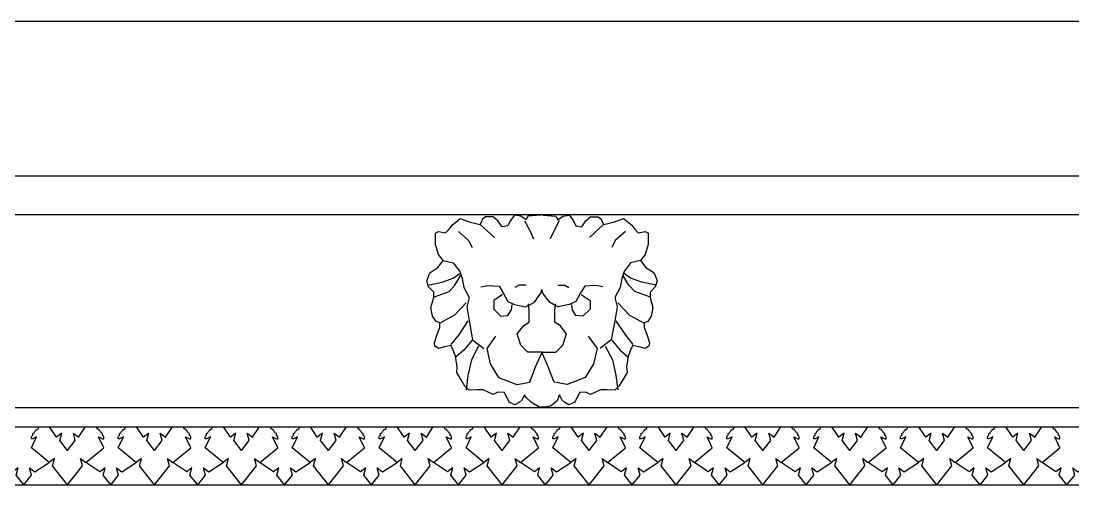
# Model space of a CAD drawing. Extents: x 140 to 2512, y 69 to 3554.
# Drawn here: x 805.8 to 1078.1, y 3319.6 to 3439.6 of the extents above; entities that cross this region are included whole.
import ezdxf

# ---------------------------------------------------------------- set-up
doc = ezdxf.new("R2010")
doc.units = 0
doc.header["$LTSCALE"] = 10
doc.header["$MEASUREMENT"] = 0
for name, color, linetype in [('3', 3, 'CONTINUOUS'), ('4', 4, 'CONTINUOUS'), ('7', 7, 'CONTINUOUS'), ('BH', 3, 'CONTINUOUS')]:
    doc.layers.add(name, color=color, linetype=linetype)

msp = doc.modelspace()

# ---------------------------------------------------------------- linework, layer by layer
at = {"layer": '3'}
for points in [[(936.17, 3387.92), (937.54, 3385.46), (938.5, 3383.27)], [(945.18, 3387.92), (943.81, 3385.46), (942.85, 3383.27)], [(919.08, 3385.15), (921.67, 3382.87), (922.59, 3381.05)], [(962.27, 3385.15), (959.68, 3382.87), (958.76, 3381.05)], [(915.13, 3377.7), (917.71, 3377.09), (919.39, 3374.81), (920, 3372.99), (920.45, 3370.71), (921.82, 3368.12), (921.22, 3365.69), (921.82, 3362.04), (922.74, 3357.17), (925.63, 3354.89)], [(966.22, 3377.7), (963.64, 3377.09), (961.96, 3374.81), (961.35, 3372.99), (960.9, 3370.71), (959.53, 3368.12), (960.13, 3365.69), (959.53, 3362.04), (958.61, 3357.17), (955.72, 3354.89)], [(911.17, 3371.31), (914.82, 3372.08), (917.71, 3373.14), (919.54, 3374.36)], [(912.84, 3368.27), (916.65, 3369.64), (918.17, 3371.31), (919.69, 3373.9)], [(968.51, 3368.27), (964.7, 3369.64), (963.18, 3371.31), (961.66, 3373.9)], [(970.18, 3371.31), (966.53, 3372.08), (963.64, 3373.14), (961.81, 3374.36)], [(930.5, 3368.88), (928.22, 3367.36), (928.22, 3365.08), (930.05, 3363.26), (931.87, 3363.41), (932.79, 3364.93), (932.94, 3366.3)], [(950.85, 3368.88), (953.13, 3367.36), (953.13, 3365.08), (951.31, 3363.26), (949.48, 3363.41), (948.57, 3364.93), (948.41, 3366.3)], [(921.06, 3366.75), (918.02, 3363.56), (914.21, 3361.43)], [(928.68, 3358.09), (926.39, 3354.89), (927.31, 3350.94), (929.44, 3347.44), (934.16, 3345.62), (937.51, 3346.23), (939.03, 3350.18), (940.7, 3353.98), (937.05, 3353.98), (935.22, 3355.81), (934.31, 3358.69), (935.98, 3360.82), (937.35, 3361.74), (937.35, 3364.78), (937.2, 3366.45)], [(952.68, 3358.09), (954.96, 3354.89), (954.05, 3350.94), (951.91, 3347.44), (947.19, 3345.62), (943.85, 3346.23), (942.32, 3350.18), (940.65, 3353.98), (944.3, 3353.98), (946.13, 3355.81), (947.04, 3358.69), (945.37, 3360.82), (944, 3361.74), (944, 3364.78), (944.15, 3366.45)], [(960.29, 3366.75), (963.33, 3363.56), (967.14, 3361.43)], [(921.52, 3362.04), (919.08, 3358.39), (917.11, 3355.96)], [(959.83, 3362.04), (962.27, 3358.39), (964.25, 3355.96)], [(922.59, 3357.02), (920.45, 3354.44), (918.48, 3352.76)], [(924.26, 3355.5), (922.43, 3352), (921.52, 3347.9), (921.06, 3344.25)], [(957.09, 3355.5), (958.92, 3352), (959.83, 3347.9), (960.29, 3344.25)], [(958.76, 3357.02), (960.9, 3354.44), (962.88, 3352.76)]]:
    msp.add_lwpolyline(points, dxfattribs=at)
at = {"layer": '4'}
for p, q in [((520.4, 3439.61), (1567.19, 3439.61)), ((140.4, 3399.61), (1555.6, 3399.61))]:
    msp.add_line(p, q, dxfattribs=at)
at = {"layer": '7'}
for p, q in [((150.4, 3389.61), (1554.54, 3389.61)), ((190.4, 3339.61), (1542.02, 3339.61)), ((190.4, 3334.61), (1541.09, 3334.61)), ((210.4, 3319.61), (1538.47, 3319.61))]:
    msp.add_line(p, q, dxfattribs=at)
for points in [[(952.98, 3383.63), (956.63, 3386.98), (959.22, 3387.58), (961.81, 3388.5), (963.94, 3386.82), (964.7, 3385.76), (965.62, 3384.85), (967.44, 3385.15), (968.2, 3384.7), (968.2, 3381.81), (967.44, 3379.22), (966.22, 3377.7), (967.59, 3375.88), (969.73, 3374.51), (970.49, 3372.38), (970.03, 3370.86), (968.66, 3369.49), (968.66, 3368.12), (969.42, 3365.54), (968.96, 3363.26), (968.05, 3361.89), (967.14, 3361.58), (967.14, 3360.37), (967.9, 3358.39), (968.51, 3356.41), (968.36, 3355.5), (967.44, 3354.89), (965.77, 3355.35), (964.25, 3355.65), (963.79, 3354.89), (963.03, 3352.92), (962.57, 3350.18), (962.72, 3348.66), (961.35, 3346.38), (960.59, 3345.16), (959.53, 3344.1), (957.55, 3344.25), (955.87, 3344.25), (953.28, 3343.03), (952.07, 3343.64), (950.39, 3343.49), (949.17, 3341.06), (947.65, 3340.3), (946.59, 3340.9), (945.82, 3341.66), (945.22, 3342.88), (944.66, 3341.36), (942.89, 3339.99), (941.48, 3339.69), (939.9, 3339.8), (937.96, 3340.9), (936.59, 3342.27), (936.13, 3342.88), (935.53, 3341.66), (934.76, 3340.9), (933.7, 3340.3), (932.18, 3341.06), (930.96, 3343.49), (929.28, 3343.64), (928.07, 3343.03), (925.48, 3344.25), (923.8, 3344.25), (921.82, 3344.1), (920.76, 3345.16), (920, 3346.38), (918.63, 3348.66), (918.78, 3350.18), (918.32, 3352.92), (917.56, 3354.89), (917.11, 3355.65), (915.58, 3355.35), (913.91, 3354.89), (913, 3355.5), (912.84, 3356.41), (913.45, 3358.39), (914.21, 3360.37), (914.21, 3361.58), (913.3, 3361.89), (912.39, 3363.26), (911.93, 3365.54), (912.69, 3368.12), (912.69, 3369.49), (911.32, 3370.86), (910.86, 3372.38), (911.63, 3374.51), (913.76, 3375.88), (915.13, 3377.7), (913.91, 3379.22), (913.15, 3381.81), (913.15, 3384.7), (913.91, 3385.15), (915.74, 3384.85), (916.65, 3385.76), (917.41, 3386.82), (919.54, 3388.5), (922.13, 3387.58), (924.72, 3386.98), (928.37, 3383.63)], [(940.4, 3389.41), (937.05, 3389.11), (936.59, 3388.19), (935.22, 3389.11), (933.55, 3389.41), (932.48, 3387.89), (931.87, 3386.67), (930.35, 3386.37), (929.28, 3387.89), (928.07, 3388.95), (926.09, 3388.95), (925.33, 3388.35), (924.72, 3386.98)], [(940.95, 3389.41), (944.3, 3389.11), (944.76, 3388.19), (946.13, 3389.11), (947.8, 3389.41), (948.87, 3387.89), (949.48, 3386.67), (951, 3386.37), (952.07, 3387.89), (953.28, 3388.95), (955.26, 3388.95), (956.02, 3388.35), (956.63, 3386.98)], [(924.87, 3370.86), (926.7, 3371.16), (929.59, 3371.01), (930.65, 3369.34), (931.87, 3367.06), (933.55, 3366.3), (936.44, 3365.69), (937.66, 3366.3), (938.72, 3366.91), (940.4, 3369.19), (940.68, 3370.2)], [(936.59, 3371.31), (934.76, 3371.31), (933.7, 3370.71)], [(956.48, 3370.86), (954.65, 3371.16), (951.76, 3371.01), (950.7, 3369.34), (949.48, 3367.06), (947.8, 3366.3), (944.91, 3365.69), (943.69, 3366.3), (942.63, 3366.91), (940.95, 3369.19), (940.68, 3370.2)], [(944.76, 3371.31), (946.59, 3371.31), (947.65, 3370.71)]]:
    msp.add_lwpolyline(points, dxfattribs=at)
at = {"layer": 'BH'}
for points in [[(817.9, 3319.61), (814.03, 3324.56), (814.54, 3326.44), (813.17, 3325.41), (808.53, 3329.18), (809.89, 3332.08), (808.87, 3331.57), (808.7, 3331.57), (808.53, 3331.57), (808.53, 3331.74), (808.53, 3332.08), (808.7, 3332.42), (808.87, 3332.42), (808.87, 3332.59), (808.87, 3332.76), (808.87, 3332.94), (809.21, 3333.11), (809.38, 3333.45), (809.72, 3333.79), (809.72, 3333.96), (809.89, 3333.96), (810.24, 3334.13), (810.41, 3334.64)], [(817.9, 3328.54), (815.9, 3331.1), (816.41, 3332.98), (815.04, 3331.96), (813.24, 3334.61)], [(817.9, 3319.61), (821.78, 3324.56), (821.26, 3326.44), (822.63, 3325.41), (827.28, 3329.18), (825.91, 3332.08), (826.93, 3331.57), (827.1, 3331.57), (827.28, 3331.57), (827.28, 3331.74), (827.28, 3332.08), (827.1, 3332.42), (826.93, 3332.42), (826.93, 3332.59), (826.93, 3332.76), (826.93, 3332.94), (826.59, 3333.11), (826.42, 3333.45), (826.08, 3333.79), (826.08, 3333.96), (825.91, 3333.96), (825.57, 3334.13), (825.39, 3334.64)], [(817.9, 3328.54), (819.9, 3331.1), (819.39, 3332.98), (820.76, 3331.96), (822.56, 3334.61)], [(840.4, 3319.61), (836.53, 3324.56), (837.04, 3326.44), (835.67, 3325.41), (831.03, 3329.18), (832.39, 3332.08), (831.37, 3331.57), (831.2, 3331.57), (831.03, 3331.57), (831.03, 3331.74), (831.03, 3332.08), (831.2, 3332.42), (831.37, 3332.42), (831.37, 3332.59), (831.37, 3332.76), (831.37, 3332.94), (831.71, 3333.11), (831.88, 3333.45), (832.22, 3333.79), (832.22, 3333.96), (832.39, 3333.96), (832.74, 3334.13), (832.91, 3334.64)], [(840.4, 3328.54), (838.4, 3331.1), (838.91, 3332.98), (837.54, 3331.96), (835.74, 3334.61)], [(840.4, 3319.61), (844.28, 3324.56), (843.76, 3326.44), (845.13, 3325.41), (849.78, 3329.18), (848.41, 3332.08), (849.43, 3331.57), (849.6, 3331.57), (849.78, 3331.57), (849.78, 3331.74), (849.78, 3332.08), (849.6, 3332.42), (849.43, 3332.42), (849.43, 3332.59), (849.43, 3332.76), (849.43, 3332.94), (849.09, 3333.11), (848.92, 3333.45), (848.58, 3333.79), (848.58, 3333.96), (848.41, 3333.96), (848.07, 3334.13), (847.89, 3334.64)], [(840.4, 3328.54), (842.4, 3331.1), (841.89, 3332.98), (843.26, 3331.96), (845.06, 3334.61)], [(862.9, 3319.61), (859.03, 3324.56), (859.54, 3326.44), (858.17, 3325.41), (853.53, 3329.18), (854.89, 3332.08), (853.87, 3331.57), (853.7, 3331.57), (853.53, 3331.57), (853.53, 3331.74), (853.53, 3332.08), (853.7, 3332.42), (853.87, 3332.42), (853.87, 3332.59), (853.87, 3332.76), (853.87, 3332.94), (854.21, 3333.11), (854.38, 3333.45), (854.72, 3333.79), (854.72, 3333.96), (854.89, 3333.96), (855.24, 3334.13), (855.41, 3334.64)], [(862.9, 3328.54), (860.9, 3331.1), (861.41, 3332.98), (860.04, 3331.96), (858.24, 3334.61)], [(862.9, 3319.61), (866.78, 3324.56), (866.26, 3326.44), (867.63, 3325.41), (872.28, 3329.18), (870.91, 3332.08), (871.93, 3331.57), (872.1, 3331.57), (872.28, 3331.57), (872.28, 3331.74), (872.28, 3332.08), (872.1, 3332.42), (871.93, 3332.42), (871.93, 3332.59), (871.93, 3332.76), (871.93, 3332.94), (871.59, 3333.11), (871.42, 3333.45), (871.08, 3333.79), (871.08, 3333.96), (870.91, 3333.96), (870.57, 3334.13), (870.39, 3334.64)], [(862.9, 3328.54), (864.9, 3331.1), (864.39, 3332.98), (865.76, 3331.96), (867.56, 3334.61)], [(885.4, 3319.61), (881.53, 3324.56), (882.04, 3326.44), (880.67, 3325.41), (876.03, 3329.18), (877.39, 3332.08), (876.37, 3331.57), (876.2, 3331.57), (876.03, 3331.57), (876.03, 3331.74), (876.03, 3332.08), (876.2, 3332.42), (876.37, 3332.42), (876.37, 3332.59), (876.37, 3332.76), (876.37, 3332.94), (876.71, 3333.11), (876.88, 3333.45), (877.22, 3333.79), (877.22, 3333.96), (877.39, 3333.96), (877.74, 3334.13), (877.91, 3334.64)], [(885.4, 3328.54), (883.4, 3331.1), (883.91, 3332.98), (882.54, 3331.96), (880.74, 3334.61)], [(885.4, 3319.61), (889.28, 3324.56), (888.76, 3326.44), (890.13, 3325.41), (894.78, 3329.18), (893.41, 3332.08), (894.43, 3331.57), (894.6, 3331.57), (894.78, 3331.57), (894.78, 3331.74), (894.78, 3332.08), (894.6, 3332.42), (894.43, 3332.42), (894.43, 3332.59), (894.43, 3332.76), (894.43, 3332.94), (894.09, 3333.11), (893.92, 3333.45), (893.58, 3333.79), (893.58, 3333.96), (893.41, 3333.96), (893.07, 3334.13), (892.89, 3334.64)], [(885.4, 3328.54), (887.4, 3331.1), (886.89, 3332.98), (888.26, 3331.96), (890.06, 3334.61)], [(907.9, 3319.61), (904.03, 3324.56), (904.54, 3326.44), (903.17, 3325.41), (898.53, 3329.18), (899.89, 3332.08), (898.87, 3331.57), (898.7, 3331.57), (898.53, 3331.57), (898.53, 3331.74), (898.53, 3332.08), (898.7, 3332.42), (898.87, 3332.42), (898.87, 3332.59), (898.87, 3332.76), (898.87, 3332.94), (899.21, 3333.11), (899.38, 3333.45), (899.72, 3333.79), (899.72, 3333.96), (899.89, 3333.96), (900.24, 3334.13), (900.41, 3334.64)], [(907.9, 3328.54), (905.9, 3331.1), (906.41, 3332.98), (905.04, 3331.96), (903.24, 3334.61)], [(907.9, 3319.61), (911.78, 3324.56), (911.26, 3326.44), (912.63, 3325.41), (917.28, 3329.18), (915.91, 3332.08), (916.93, 3331.57), (917.1, 3331.57), (917.28, 3331.57), (917.28, 3331.74), (917.28, 3332.08), (917.1, 3332.42), (916.93, 3332.42), (916.93, 3332.59), (916.93, 3332.76), (916.93, 3332.94), (916.59, 3333.11), (916.42, 3333.45), (916.08, 3333.79), (916.08, 3333.96), (915.91, 3333.96), (915.57, 3334.13), (915.39, 3334.64)], [(907.9, 3328.54), (909.9, 3331.1), (909.39, 3332.98), (910.76, 3331.96), (912.56, 3334.61)], [(930.4, 3319.61), (926.53, 3324.56), (927.04, 3326.44), (925.67, 3325.41), (921.03, 3329.18), (922.39, 3332.08), (921.37, 3331.57), (921.2, 3331.57), (921.03, 3331.57), (921.03, 3331.74), (921.03, 3332.08), (921.2, 3332.42), (921.37, 3332.42), (921.37, 3332.59), (921.37, 3332.76), (921.37, 3332.94), (921.71, 3333.11), (921.88, 3333.45), (922.22, 3333.79), (922.22, 3333.96), (922.39, 3333.96), (922.74, 3334.13), (922.91, 3334.64)], [(930.4, 3328.54), (928.4, 3331.1), (928.91, 3332.98), (927.54, 3331.96), (925.74, 3334.61)], [(930.4, 3319.61), (934.28, 3324.56), (933.76, 3326.44), (935.13, 3325.41), (939.78, 3329.18), (938.41, 3332.08), (939.43, 3331.57), (939.6, 3331.57), (939.78, 3331.57), (939.78, 3331.74), (939.78, 3332.08), (939.6, 3332.42), (939.43, 3332.42), (939.43, 3332.59), (939.43, 3332.76), (939.43, 3332.94), (939.09, 3333.11), (938.92, 3333.45), (938.58, 3333.79), (938.58, 3333.96), (938.41, 3333.96), (938.07, 3334.13), (937.89, 3334.64)], [(930.4, 3328.54), (932.4, 3331.1), (931.89, 3332.98), (933.26, 3331.96), (935.06, 3334.61)], [(952.9, 3319.61), (949.03, 3324.56), (949.54, 3326.44), (948.17, 3325.41), (943.53, 3329.18), (944.89, 3332.08), (943.87, 3331.57), (943.7, 3331.57), (943.53, 3331.57), (943.53, 3331.74), (943.53, 3332.08), (943.7, 3332.42), (943.87, 3332.42), (943.87, 3332.59), (943.87, 3332.76), (943.87, 3332.94), (944.21, 3333.11), (944.38, 3333.45), (944.72, 3333.79), (944.72, 3333.96), (944.89, 3333.96), (945.24, 3334.13), (945.41, 3334.64)], [(952.9, 3328.54), (950.9, 3331.1), (951.41, 3332.98), (950.04, 3331.96), (948.24, 3334.61)], [(952.9, 3319.61), (956.78, 3324.56), (956.26, 3326.44), (957.63, 3325.41), (962.28, 3329.18), (960.91, 3332.08), (961.93, 3331.57), (962.1, 3331.57), (962.28, 3331.57), (962.28, 3331.74), (962.28, 3332.08), (962.1, 3332.42), (961.93, 3332.42), (961.93, 3332.59), (961.93, 3332.76), (961.93, 3332.94), (961.59, 3333.11), (961.42, 3333.45), (961.08, 3333.79), (961.08, 3333.96), (960.91, 3333.96), (960.57, 3334.13), (960.39, 3334.64)], [(952.9, 3328.54), (954.9, 3331.1), (954.39, 3332.98), (955.76, 3331.96), (957.56, 3334.61)], [(975.4, 3319.61), (971.53, 3324.56), (972.04, 3326.44), (970.67, 3325.41), (966.03, 3329.18), (967.39, 3332.08), (966.37, 3331.57), (966.2, 3331.57), (966.03, 3331.57), (966.03, 3331.74), (966.03, 3332.08), (966.2, 3332.42), (966.37, 3332.42), (966.37, 3332.59), (966.37, 3332.76), (966.37, 3332.94), (966.71, 3333.11), (966.88, 3333.45), (967.22, 3333.79), (967.22, 3333.96), (967.39, 3333.96), (967.74, 3334.13), (967.91, 3334.64)], [(975.4, 3328.54), (973.4, 3331.1), (973.91, 3332.98), (972.54, 3331.96), (970.74, 3334.61)], [(975.4, 3319.61), (979.28, 3324.56), (978.76, 3326.44), (980.13, 3325.41), (984.78, 3329.18), (983.41, 3332.08), (984.43, 3331.57), (984.6, 3331.57), (984.78, 3331.57), (984.78, 3331.74), (984.78, 3332.08), (984.6, 3332.42), (984.43, 3332.42), (984.43, 3332.59), (984.43, 3332.76), (984.43, 3332.94), (984.09, 3333.11), (983.92, 3333.45), (983.58, 3333.79), (983.58, 3333.96), (983.41, 3333.96), (983.07, 3334.13), (982.89, 3334.64)], [(975.4, 3328.54), (977.4, 3331.1), (976.89, 3332.98), (978.26, 3331.96), (980.06, 3334.61)], [(997.9, 3319.61), (994.03, 3324.56), (994.54, 3326.44), (993.17, 3325.41), (988.53, 3329.18), (989.89, 3332.08), (988.87, 3331.57), (988.7, 3331.57), (988.53, 3331.57), (988.53, 3331.74), (988.53, 3332.08), (988.7, 3332.42), (988.87, 3332.42), (988.87, 3332.59), (988.87, 3332.76), (988.87, 3332.94), (989.21, 3333.11), (989.38, 3333.45), (989.72, 3333.79), (989.72, 3333.96), (989.89, 3333.96), (990.24, 3334.13), (990.41, 3334.64)], [(997.9, 3328.54), (995.9, 3331.1), (996.41, 3332.98), (995.04, 3331.96), (993.24, 3334.61)], [(997.9, 3319.61), (1001.78, 3324.56), (1001.26, 3326.44), (1002.63, 3325.41), (1007.28, 3329.18), (1005.91, 3332.08), (1006.93, 3331.57), (1007.1, 3331.57), (1007.28, 3331.57), (1007.28, 3331.74), (1007.28, 3332.08), (1007.1, 3332.42), (1006.93, 3332.42), (1006.93, 3332.59), (1006.93, 3332.76), (1006.93, 3332.94), (1006.59, 3333.11), (1006.42, 3333.45), (1006.08, 3333.79), (1006.08, 3333.96), (1005.91, 3333.96), (1005.57, 3334.13), (1005.39, 3334.64)], [(997.9, 3328.54), (999.9, 3331.1), (999.39, 3332.98), (1000.76, 3331.96), (1002.56, 3334.61)], [(1020.4, 3319.61), (1016.53, 3324.56), (1017.04, 3326.44), (1015.67, 3325.41), (1011.03, 3329.18), (1012.39, 3332.08), (1011.37, 3331.57), (1011.2, 3331.57), (1011.03, 3331.57), (1011.03, 3331.74), (1011.03, 3332.08), (1011.2, 3332.42), (1011.37, 3332.42), (1011.37, 3332.59), (1011.37, 3332.76), (1011.37, 3332.94), (1011.71, 3333.11), (1011.88, 3333.45), (1012.22, 3333.79), (1012.22, 3333.96), (1012.39, 3333.96), (1012.74, 3334.13), (1012.91, 3334.64)], [(1020.4, 3328.54), (1018.4, 3331.1), (1018.91, 3332.98), (1017.54, 3331.96), (1015.74, 3334.61)], [(1020.4, 3319.61), (1024.28, 3324.56), (1023.76, 3326.44), (1025.13, 3325.41), (1029.78, 3329.18), (1028.41, 3332.08), (1029.43, 3331.57), (1029.6, 3331.57), (1029.78, 3331.57), (1029.78, 3331.74), (1029.78, 3332.08), (1029.6, 3332.42), (1029.43, 3332.42), (1029.43, 3332.59), (1029.43, 3332.76), (1029.43, 3332.94), (1029.09, 3333.11), (1028.92, 3333.45), (1028.58, 3333.79), (1028.58, 3333.96), (1028.41, 3333.96), (1028.07, 3334.13), (1027.89, 3334.64)], [(1020.4, 3328.54), (1022.4, 3331.1), (1021.89, 3332.98), (1023.26, 3331.96), (1025.06, 3334.61)], [(1042.9, 3319.61), (1039.03, 3324.56), (1039.54, 3326.44), (1038.17, 3325.41), (1033.53, 3329.18), (1034.89, 3332.08), (1033.87, 3331.57), (1033.7, 3331.57), (1033.53, 3331.57), (1033.53, 3331.74), (1033.53, 3332.08), (1033.7, 3332.42), (1033.87, 3332.42), (1033.87, 3332.59), (1033.87, 3332.76), (1033.87, 3332.94), (1034.21, 3333.11), (1034.38, 3333.45), (1034.72, 3333.79), (1034.72, 3333.96), (1034.89, 3333.96), (1035.24, 3334.13), (1035.41, 3334.64)], [(1042.9, 3328.54), (1040.9, 3331.1), (1041.41, 3332.98), (1040.04, 3331.96), (1038.24, 3334.61)], [(1042.9, 3319.61), (1046.78, 3324.56), (1046.26, 3326.44), (1047.63, 3325.41), (1052.28, 3329.18), (1050.91, 3332.08), (1051.93, 3331.57), (1052.1, 3331.57), (1052.28, 3331.57), (1052.28, 3331.74), (1052.28, 3332.08), (1052.1, 3332.42), (1051.93, 3332.42), (1051.93, 3332.59), (1051.93, 3332.76), (1051.93, 3332.94), (1051.59, 3333.11), (1051.42, 3333.45), (1051.08, 3333.79), (1051.08, 3333.96), (1050.91, 3333.96), (1050.57, 3334.13), (1050.39, 3334.64)], [(1042.9, 3328.54), (1044.9, 3331.1), (1044.39, 3332.98), (1045.76, 3331.96), (1047.56, 3334.61)], [(1065.4, 3319.61), (1061.53, 3324.56), (1062.04, 3326.44), (1060.67, 3325.41), (1056.03, 3329.18), (1057.39, 3332.08), (1056.37, 3331.57), (1056.2, 3331.57), (1056.03, 3331.57), (1056.03, 3331.74), (1056.03, 3332.08), (1056.2, 3332.42), (1056.37, 3332.42), (1056.37, 3332.59), (1056.37, 3332.76), (1056.37, 3332.94), (1056.71, 3333.11), (1056.88, 3333.45), (1057.22, 3333.79), (1057.22, 3333.96), (1057.39, 3333.96), (1057.74, 3334.13), (1057.91, 3334.64)], [(1065.4, 3328.54), (1063.4, 3331.1), (1063.91, 3332.98), (1062.54, 3331.96), (1060.74, 3334.61)], [(1065.4, 3319.61), (1069.28, 3324.56), (1068.76, 3326.44), (1070.13, 3325.41), (1074.78, 3329.18), (1073.41, 3332.08), (1074.43, 3331.57), (1074.6, 3331.57), (1074.78, 3331.57), (1074.78, 3331.74), (1074.78, 3332.08), (1074.6, 3332.42), (1074.43, 3332.42), (1074.43, 3332.59), (1074.43, 3332.76), (1074.43, 3332.94), (1074.09, 3333.11), (1073.92, 3333.45), (1073.58, 3333.79), (1073.58, 3333.96), (1073.41, 3333.96), (1073.07, 3334.13), (1072.89, 3334.64)], [(1065.4, 3328.54), (1067.4, 3331.1), (1066.89, 3332.98), (1068.26, 3331.96), (1070.06, 3334.61)], [(806.58, 3319.61), (804.58, 3322.17), (805.09, 3324.05), (803.73, 3323.02), (800.13, 3325.41)], [(806.58, 3319.61), (808.59, 3322.17), (808.07, 3324.05), (809.44, 3323.02), (813.17, 3325.41)], [(829.08, 3319.61), (827.08, 3322.17), (827.59, 3324.05), (826.23, 3323.02), (822.63, 3325.41)], [(829.08, 3319.61), (831.09, 3322.17), (830.57, 3324.05), (831.94, 3323.02), (835.67, 3325.41)], [(851.58, 3319.61), (849.58, 3322.17), (850.09, 3324.05), (848.73, 3323.02), (845.13, 3325.41)], [(851.58, 3319.61), (853.59, 3322.17), (853.07, 3324.05), (854.44, 3323.02), (858.17, 3325.41)], [(874.08, 3319.61), (872.08, 3322.17), (872.59, 3324.05), (871.23, 3323.02), (867.63, 3325.41)], [(874.08, 3319.61), (876.09, 3322.17), (875.57, 3324.05), (876.94, 3323.02), (880.67, 3325.41)], [(896.58, 3319.61), (894.58, 3322.17), (895.09, 3324.05), (893.73, 3323.02), (890.13, 3325.41)], [(896.58, 3319.61), (898.59, 3322.17), (898.07, 3324.05), (899.44, 3323.02), (903.17, 3325.41)], [(919.08, 3319.61), (917.08, 3322.17), (917.59, 3324.05), (916.23, 3323.02), (912.63, 3325.41)], [(919.08, 3319.61), (921.09, 3322.17), (920.57, 3324.05), (921.94, 3323.02), (925.67, 3325.41)], [(941.58, 3319.61), (939.58, 3322.17), (940.09, 3324.05), (938.73, 3323.02), (935.13, 3325.41)], [(941.58, 3319.61), (943.59, 3322.17), (943.07, 3324.05), (944.44, 3323.02), (948.17, 3325.41)], [(964.08, 3319.61), (962.08, 3322.17), (962.59, 3324.05), (961.23, 3323.02), (957.63, 3325.41)], [(964.08, 3319.61), (966.09, 3322.17), (965.57, 3324.05), (966.94, 3323.02), (970.67, 3325.41)], [(986.58, 3319.61), (984.58, 3322.17), (985.09, 3324.05), (983.73, 3323.02), (980.13, 3325.41)], [(986.58, 3319.61), (988.59, 3322.17), (988.07, 3324.05), (989.44, 3323.02), (993.17, 3325.41)], [(1009.08, 3319.61), (1007.08, 3322.17), (1007.59, 3324.05), (1006.23, 3323.02), (1002.63, 3325.41)], [(1009.08, 3319.61), (1011.09, 3322.17), (1010.57, 3324.05), (1011.94, 3323.02), (1015.67, 3325.41)], [(1031.58, 3319.61), (1029.58, 3322.17), (1030.09, 3324.05), (1028.73, 3323.02), (1025.13, 3325.41)], [(1031.58, 3319.61), (1033.59, 3322.17), (1033.07, 3324.05), (1034.44, 3323.02), (1038.17, 3325.41)], [(1054.08, 3319.61), (1052.08, 3322.17), (1052.59, 3324.05), (1051.23, 3323.02), (1047.63, 3325.41)], [(1054.08, 3319.61), (1056.09, 3322.17), (1055.57, 3324.05), (1056.94, 3323.02), (1060.67, 3325.41)], [(1076.58, 3319.61), (1074.58, 3322.17), (1075.09, 3324.05), (1073.73, 3323.02), (1070.13, 3325.41)], [(1076.58, 3319.61), (1078.59, 3322.17), (1078.07, 3324.05), (1079.44, 3323.02), (1083.17, 3325.41)]]:
    msp.add_lwpolyline(points, dxfattribs=at)

doc.saveas('drawing.dxf')
